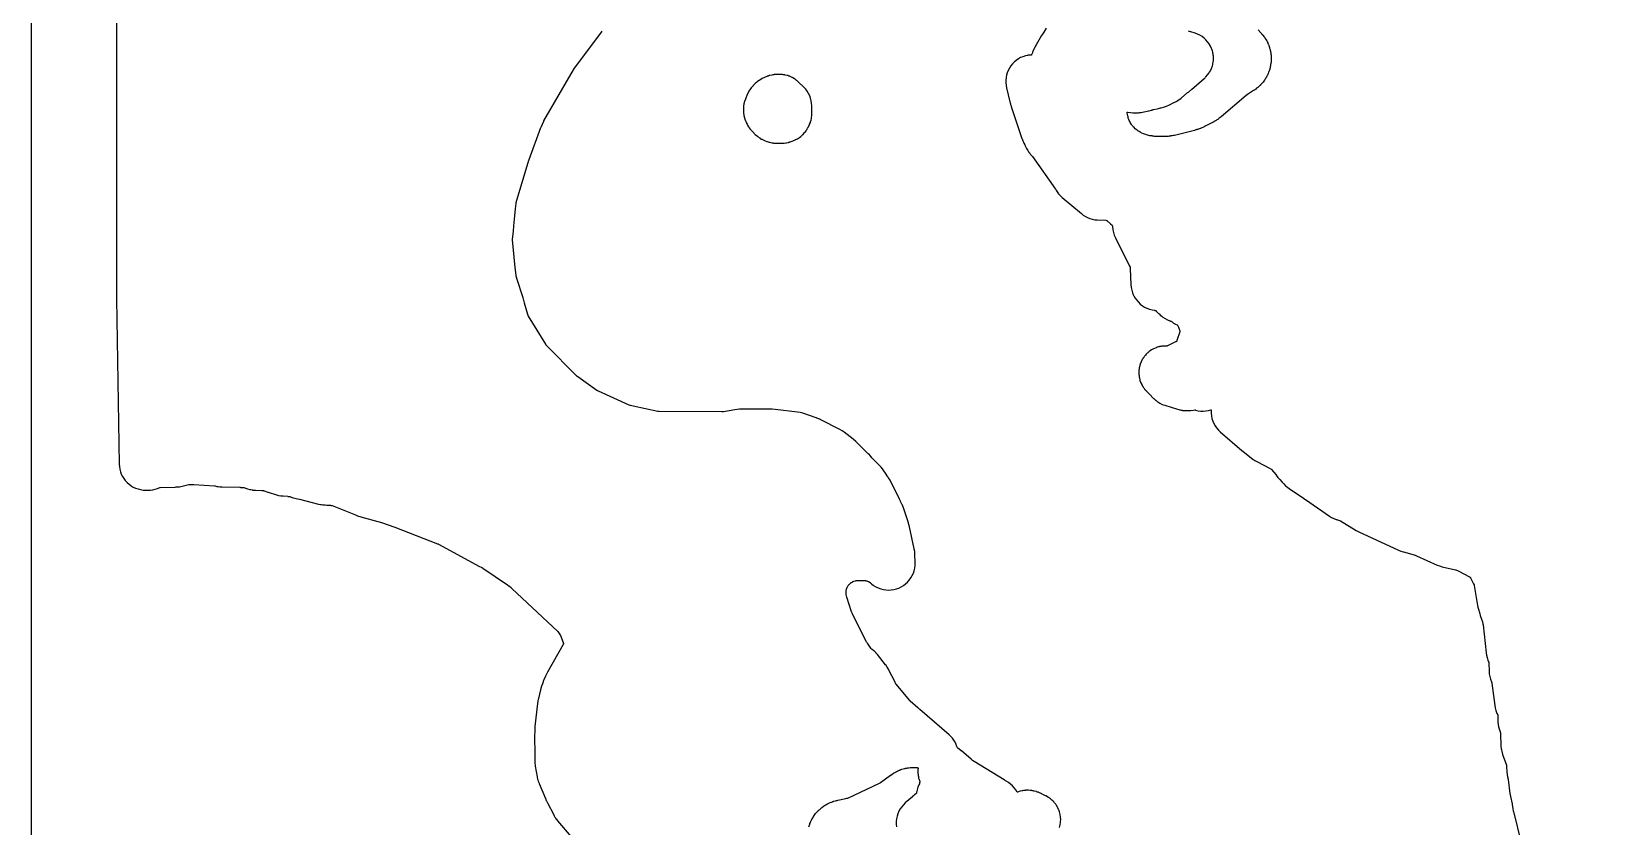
# Model space of a CAD drawing. Header units: millimetres. Extents: x 0 to 300, y 0 to 300.
# Drawn here: x 0 to 148.9, y 75 to 150 of the extents above; entities that cross this region are included whole.
import ezdxf

# ---------------------------------------------------------------- set-up
doc = ezdxf.new("R2010")
doc.units = ezdxf.units.MM
doc.layers.add('CUT', color=7, linetype='CONTINUOUS')

msp = doc.modelspace()

# ---------------------------------------------------------------- linework, layer by layer
at = {"layer": 'CUT'}
for points in [[(299.91, 299.94), (299.91, 0.06), (299.91, 0.05), (299.91, 0.02), (299.91, 0.01), (299.9, 0), (299.89, 0), (299.86, 0), (299.85, 0), (0.06, 0), (0.05, 0), (0.02, 0), (0.01, 0), (0.01, 0.01), (0, 0.01), (0, 0.02), (0, 0.05), (0, 0.06), (0, 299.94)], [(8, 174.72), (8.01, 134.12), (8.01, 134.11), (8.01, 124.84), (8.01, 124.8), (8.26, 109.22), (8.28, 108.98), (8.32, 108.74), (8.38, 108.5), (8.46, 108.28), (8.57, 108.06), (8.7, 107.85), (8.84, 107.66), (9.01, 107.48), (9.19, 107.32), (9.38, 107.17), (9.59, 107.05), (9.81, 106.95), (10.04, 106.87), (10.28, 106.81), (10.52, 106.77), (10.76, 106.76), (10.93, 106.76), (10.98, 106.76), (11.16, 106.77), (11.2, 106.77), (11.39, 106.8), (11.43, 106.8), (11.64, 106.85), (11.86, 106.92), (12.09, 107.01), (12.1, 107.01), (12.11, 107.01), (13.54, 107.05), (13.65, 107.06), (13.67, 107.06), (13.7, 107.06), (13.79, 107.07), (13.96, 107.08), (14.21, 107.13), (14.84, 107.28), (15.3, 107.28), (17.25, 107.17), (17.27, 107.17), (17.3, 107.16), (17.48, 107.11), (17.52, 107.11), (17.61, 107.09), (17.74, 107.07), (17.94, 107.06), (17.95, 107.06), (17.96, 107.06), (19.64, 107.03), (19.67, 107.03), (19.68, 107.03), (19.7, 107.02), (20.02, 107), (20.03, 107), (20.12, 106.97), (20.17, 106.95), (20.35, 106.89), (20.57, 106.83), (20.67, 106.81), (20.8, 106.78), (20.85, 106.78), (20.86, 106.77), (20.87, 106.77), (20.88, 106.77), (21.03, 106.76), (21.1, 106.75), (21.71, 106.72), (21.83, 106.72), (21.84, 106.72), (21.85, 106.72), (21.86, 106.72), (21.91, 106.7), (21.92, 106.7), (22.29, 106.58), (22.31, 106.57), (23.09, 106.32), (23.29, 106.27), (23.49, 106.23), (23.5, 106.23), (23.7, 106.21), (23.71, 106.21), (24.16, 106.18), (24.16, 106.17), (24.32, 106.16), (24.34, 106.16), (24.35, 106.16), (24.36, 106.16), (24.43, 106.14), (24.45, 106.13), (24.49, 106.11), (24.57, 106.07), (24.82, 105.99), (25.07, 105.94), (25.25, 105.92), (25.26, 105.92), (25.27, 105.92), (27.07, 105.45), (27.25, 105.42), (27.28, 105.41), (27.35, 105.4), (27.45, 105.38), (27.49, 105.38), (27.67, 105.36), (27.84, 105.35), (28.09, 105.33), (28.18, 105.33), (28.24, 105.32), (28.3, 105.31), (28.31, 105.31), (28.32, 105.31), (28.34, 105.3), (30.55, 104.42), (30.74, 104.34), (31.04, 104.24), (33.01, 103.72), (34.24, 103.28), (38.27, 101.71), (38.28, 101.71), (38.3, 101.7), (38.33, 101.69), (38.38, 101.66), (42.25, 99.57), (42.39, 99.5), (42.4, 99.5), (42.44, 99.48), (42.47, 99.46), (42.52, 99.44), (42.56, 99.41), (44.87, 97.82), (45.05, 97.72), (45.06, 97.71), (45.09, 97.67), (45.18, 97.6), (45.19, 97.59), (45.2, 97.58), (45.3, 97.48), (49.63, 93.43), (49.87, 93.05), (50.12, 92.4), (50.13, 92.39), (50.13, 92.38), (50.14, 92.35), (50.15, 92.32), (50.15, 92.31), (50.15, 92.3), (50.15, 92.29), (50.15, 92.28), (50.14, 92.27), (50.12, 92.22), (48.66, 89.61), (48.52, 89.33), (48.47, 89.21), (48.46, 89.19), (48.34, 88.96), (48.25, 88.72), (48.24, 88.69), (48.21, 88.59), (48.18, 88.5), (48.1, 88.29), (47.99, 87.94), (47.79, 87.12), (47.76, 87), (47.74, 86.92), (47.73, 86.87), (47.7, 86.65), (47.46, 84.48), (47.44, 84.21), (47.44, 83.92), (47.42, 83.71), (47.41, 83.47), (47.41, 83.46), (47.41, 83.41), (47.44, 82.03), (47.44, 81.47), (47.45, 81.28), (47.46, 81.25), (47.46, 81.24), (47.46, 81.22), (47.46, 81.2), (47.46, 81.19), (47.46, 81.11), (47.5, 80.74), (47.67, 79.74), (47.68, 79.71), (47.71, 79.52), (47.72, 79.51), (47.74, 79.43), (47.77, 79.31), (47.85, 79.12), (47.86, 79.11), (48.47, 77.67), (48.48, 77.64), (48.5, 77.58), (48.54, 77.49), (48.55, 77.45), (48.64, 77.27), (49.24, 76.13), (49.28, 76.05), (49.34, 75.93), (49.39, 75.85), (49.41, 75.82), (49.44, 75.78), (49.46, 75.75), (49.59, 75.57), (50.87, 74.06)], [(96.94, 74.95), (97, 75.19), (97.04, 75.44), (97.04, 75.45), (97.04, 75.51), (97.05, 75.69), (97.05, 75.7), (97.05, 75.71), (97.04, 75.93), (97, 76.18), (96.94, 76.42), (96.87, 76.6), (96.86, 76.62), (96.85, 76.65), (96.77, 76.81), (96.74, 76.87), (96.74, 76.88), (96.61, 77.09), (96.58, 77.13), (96.55, 77.17), (96.52, 77.21), (96.46, 77.28), (96.42, 77.33), (96.41, 77.34), (96.35, 77.41), (96.29, 77.47), (96.21, 77.54), (96.18, 77.57), (96.16, 77.58), (96.1, 77.63), (96.09, 77.64), (95.88, 77.79), (95.65, 77.92), (95.64, 77.92), (95.63, 77.93), (95.62, 77.94), (95.6, 77.95), (95.36, 78.07), (95.31, 78.09), (95.25, 78.12), (95.13, 78.18), (95.12, 78.19), (94.98, 78.25), (94.94, 78.27), (94.93, 78.27), (94.92, 78.28), (94.91, 78.28), (94.9, 78.28), (94.86, 78.29), (94.77, 78.32), (94.75, 78.33), (94.73, 78.34), (94.69, 78.35), (94.53, 78.39), (94.47, 78.4), (94.34, 78.42), (94.33, 78.43), (94.32, 78.43), (94.31, 78.43), (94.25, 78.44), (94.15, 78.45), (94.02, 78.46), (93.95, 78.46), (93.94, 78.46), (93.92, 78.46), (93.91, 78.46), (93.9, 78.46), (93.85, 78.46), (93.82, 78.46), (93.8, 78.46), (93.79, 78.46), (93.75, 78.46), (93.72, 78.45), (93.7, 78.45), (93.67, 78.45), (93.66, 78.45), (93.64, 78.45), (93.58, 78.44), (93.57, 78.44), (93.53, 78.43), (93.45, 78.42), (93.42, 78.41), (93.23, 78.37), (93.22, 78.37), (92.98, 78.29), (92.95, 78.27), (92.94, 78.27), (92.93, 78.28), (92.81, 78.49), (92.66, 78.69), (92.5, 78.88), (92.31, 79.05), (92.11, 79.2), (91.9, 79.33), (91.84, 79.36), (91.83, 79.36), (91.81, 79.37), (91.78, 79.39), (91.77, 79.4), (91.76, 79.41), (91.74, 79.42), (91.72, 79.43), (88.87, 81.17), (88.85, 81.18), (88.85, 81.19), (88.84, 81.19), (88.83, 81.2), (88.82, 81.21), (88.81, 81.21), (88.81, 81.22), (88.8, 81.22), (88.79, 81.23), (88.78, 81.24), (88.77, 81.24), (88.77, 81.25), (88.76, 81.25), (88.75, 81.26), (88.74, 81.27), (88.73, 81.28), (88.72, 81.28), (88.71, 81.29), (88.7, 81.3), (88.64, 81.36), (88.61, 81.39), (87.68, 82.17), (87.67, 82.18), (87.32, 82.47), (87.28, 82.51), (87.26, 82.55), (87.18, 82.77), (87.09, 82.98), (86.97, 83.17), (86.84, 83.36), (86.68, 83.53), (86.52, 83.69), (83.76, 86.07), (83.66, 86.16), (83.63, 86.19), (83.61, 86.21), (83.6, 86.22), (83.58, 86.24), (82.85, 86.87), (82.83, 86.89), (82.82, 86.91), (82.81, 86.92), (81.54, 88.45), (81.52, 88.47), (81.51, 88.48), (81.5, 88.49), (81.5, 88.5), (81.49, 88.51), (81.49, 88.52), (81.48, 88.54), (81.43, 88.64), (81.42, 88.65), (80.81, 89.86), (80.8, 89.87), (80.69, 90.08), (80.54, 90.28), (80.53, 90.29), (79.77, 91.25), (79.61, 91.43), (79.61, 91.44), (79.44, 91.6), (79.43, 91.61), (79.25, 91.74), (79.24, 91.75), (79.2, 91.77), (79.19, 91.78), (79.14, 91.83), (79.13, 91.85), (78.82, 92.32), (78.81, 92.33), (78.77, 92.39), (78.73, 92.44), (78.71, 92.48), (78.7, 92.5), (77.41, 95.09), (77.4, 95.1), (77.36, 95.21), (77.35, 95.24), (77.33, 95.29), (76.88, 96.68), (76.85, 96.78), (76.82, 96.92), (76.81, 96.96), (76.8, 97.02), (76.8, 97.03), (76.81, 97.03), (76.8, 97.12), (76.8, 97.13), (76.8, 97.14), (76.81, 97.18), (76.81, 97.2), (76.81, 97.26), (76.81, 97.27), (76.82, 97.33), (76.83, 97.39), (76.84, 97.41), (76.88, 97.52), (76.88, 97.53), (76.92, 97.62), (76.94, 97.65), (76.96, 97.69), (76.96, 97.7), (77.01, 97.76), (77.06, 97.84), (77.08, 97.86), (77.09, 97.87), (77.19, 97.97), (77.26, 98.03), (77.28, 98.04), (77.29, 98.05), (77.31, 98.06), (77.41, 98.12), (77.44, 98.14), (77.46, 98.15), (77.47, 98.16), (77.48, 98.16), (77.53, 98.18), (77.55, 98.18), (77.7, 98.22), (77.77, 98.24), (77.79, 98.24), (77.83, 98.24), (77.9, 98.24), (78.01, 98.25), (78.38, 98.25), (78.48, 98.25), (78.51, 98.24), (78.53, 98.24), (78.61, 98.23), (78.65, 98.23), (78.68, 98.22), (78.75, 98.2), (78.81, 98.18), (78.82, 98.18), (78.9, 98.15), (78.92, 98.14), (78.96, 98.12), (78.98, 98.1), (78.99, 98.1), (79.11, 98.01), (79.21, 97.93), (79.4, 97.78), (79.62, 97.65), (79.84, 97.54), (80.07, 97.45), (80.32, 97.39), (80.56, 97.35), (80.81, 97.34), (81.06, 97.35), (81.31, 97.39), (81.55, 97.45), (81.78, 97.53), (81.79, 97.53), (82.01, 97.64), (82.22, 97.77), (82.42, 97.92), (82.61, 98.09), (82.77, 98.28), (82.92, 98.48), (83.04, 98.7), (83.15, 98.92), (83.23, 99.16), (83.28, 99.4), (83.31, 99.65), (83.32, 99.9), (83.3, 100.73), (83.3, 100.74), (83.28, 100.97), (83.28, 100.98), (83.24, 101.2), (83.24, 101.21), (82.79, 103.29), (82.78, 103.32), (82.77, 103.35), (82.77, 103.36), (82.76, 103.41), (82.7, 103.62), (82.69, 103.68), (82.21, 105.1), (82.08, 105.42), (82.07, 105.44), (82.06, 105.45), (81.96, 105.64), (81.94, 105.68), (81.94, 105.69), (81.93, 105.72), (81.85, 105.9), (80.95, 107.7), (80.81, 107.93), (80.76, 107.99), (80.74, 108.03), (80.66, 108.15), (80.64, 108.17), (80.23, 108.76), (80.1, 108.93), (79.96, 109.09), (79.24, 109.82), (79.17, 109.9), (79.03, 110.06), (79.01, 110.08), (78.89, 110.19), (78.73, 110.33), (77.71, 111.36), (77.46, 111.58), (76.62, 112.23), (76.43, 112.36), (76.22, 112.48), (74.41, 113.4), (74.39, 113.41), (74.37, 113.42), (74.36, 113.43), (74.34, 113.44), (74.25, 113.48), (74.24, 113.48), (74.22, 113.49), (74.15, 113.52), (74.04, 113.56), (74.02, 113.57), (74.01, 113.57), (73.98, 113.58), (72.72, 114.01), (72.47, 114.08), (72.22, 114.12), (70.12, 114.37), (69.82, 114.39), (69.81, 114.39), (69.8, 114.39), (69.63, 114.39), (69.62, 114.39), (69.61, 114.39), (69.6, 114.39), (68.73, 114.39), (67.17, 114.38), (66.81, 114.38), (66.77, 114.38), (66.54, 114.37), (66.31, 114.34), (65.26, 114.14), (65.22, 114.13), (65.21, 114.13), (65.17, 114.13), (65.1, 114.13), (59.19, 114.16), (59.17, 114.16), (59.13, 114.17), (59.07, 114.18), (59.06, 114.18), (59.04, 114.18), (56.72, 114.68), (56.49, 114.73), (56.46, 114.73), (56.44, 114.74), (56.43, 114.74), (56.36, 114.77), (53.47, 116.08), (53.45, 116.09), (53.41, 116.11), (53.38, 116.12), (53.34, 116.14), (53.31, 116.16), (51.51, 117.45), (51.45, 117.49), (51.44, 117.5), (51.43, 117.51), (51.41, 117.53), (51.39, 117.55), (48.54, 120.43), (48.54, 120.44), (48.52, 120.46), (48.5, 120.48), (48.49, 120.5), (48.49, 120.51), (48.48, 120.52), (46.86, 123.17), (46.85, 123.18), (46.84, 123.2), (46.84, 123.22), (46.83, 123.23), (46.8, 123.32), (46.47, 124.4), (46.44, 124.58), (46.43, 124.64), (46.37, 124.88), (45.76, 126.73), (45.76, 126.74), (45.75, 126.77), (45.75, 126.78), (45.75, 126.79), (45.74, 126.82), (45.73, 126.84), (45.72, 126.87), (45.72, 126.88), (45.71, 126.9), (45.71, 126.91), (45.68, 126.98), (45.68, 126.99), (45.68, 127), (45.68, 127.02), (45.6, 127.76), (45.36, 130.35), (45.36, 130.36), (45.36, 130.37), (45.36, 130.4), (45.44, 131.18), (45.49, 131.69), (45.58, 132.64), (45.64, 133.3), (45.69, 133.78), (45.69, 133.79), (45.7, 133.86), (45.71, 133.89), (46.9, 137.89), (46.91, 137.92), (46.92, 137.93), (46.92, 137.94), (48.03, 140.94), (48.05, 141), (48.3, 141.56), (48.31, 141.57), (51.11, 146.39), (51.11, 146.4), (51.12, 146.41), (51.14, 146.44), (53.75, 149.96), (53.8, 150.03)], [(95.67, 150.33), (95.45, 149.96), (95.32, 149.75), (95.24, 149.62), (95.11, 149.4), (94.72, 148.76), (94.72, 148.75), (94.72, 148.74), (94.67, 148.65), (94.66, 148.63), (94.65, 148.61), (94.63, 148.59), (94.56, 148.44), (94.56, 148.43), (94.54, 148.41), (94.43, 148.13), (94.4, 148.07), (94.39, 148.03), (94.38, 148.01), (94.37, 147.98), (94.32, 147.86), (94.3, 147.83), (94.29, 147.81), (94.29, 147.8), (94.28, 147.8), (94.28, 147.79), (94.27, 147.79), (94.17, 147.79), (94.06, 147.77), (94.05, 147.77), (94.03, 147.76), (94, 147.76), (93.98, 147.76), (93.95, 147.76), (93.92, 147.75), (93.72, 147.71), (93.48, 147.63), (93.26, 147.54), (93.05, 147.42), (92.85, 147.28), (92.66, 147.12), (92.49, 146.95), (92.34, 146.76), (92.21, 146.56), (92.09, 146.34), (92, 146.12), (91.93, 145.89), (91.9, 145.69), (91.89, 145.65), (91.86, 145.41), (91.86, 145.16), (91.89, 144.94), (91.89, 144.92), (91.93, 144.68), (92.26, 143.36), (92.27, 143.31), (92.28, 143.28), (92.3, 143.2), (92.31, 143.16), (92.31, 143.15), (92.32, 143.14), (92.32, 143.13), (92.32, 143.11), (92.34, 143.05), (92.36, 142.99), (92.38, 142.94), (92.38, 142.93), (92.38, 142.92), (93.39, 139.92), (93.4, 139.89), (93.4, 139.88), (93.47, 139.69), (93.53, 139.57), (93.58, 139.47), (93.66, 139.31), (93.69, 139.26), (93.7, 139.24), (93.83, 138.97), (93.94, 138.78), (93.99, 138.71), (94.01, 138.68), (94.02, 138.66), (94.03, 138.64), (94.05, 138.61), (94.06, 138.6), (94.07, 138.59), (94.08, 138.58), (94.1, 138.56), (94.13, 138.52), (94.21, 138.41), (94.38, 138.21), (96.54, 135.14), (96.58, 135.09), (96.62, 135.04), (96.71, 134.89), (96.85, 134.69), (97.01, 134.51), (97.19, 134.35), (98.99, 132.83), (99.17, 132.69), (99.37, 132.56), (99.58, 132.46), (99.8, 132.37), (100.02, 132.31), (100.25, 132.26), (100.49, 132.24), (101.29, 132.21), (101.35, 132.2), (101.36, 132.2), (101.38, 132.19), (101.39, 132.19), (101.4, 132.18), (101.41, 132.18), (101.44, 132.16), (101.73, 131.88), (101.91, 131.74), (101.92, 131.66), (101.97, 131.31), (102.02, 131.05), (102.1, 130.79), (102.2, 130.55), (103.49, 127.95), (103.58, 127.8), (103.59, 127.78), (103.59, 127.77), (103.6, 127.76), (103.6, 127.74), (103.6, 127.73), (103.6, 127.68), (103.6, 127.63), (103.66, 126.14), (103.69, 125.88), (103.74, 125.62), (103.82, 125.36), (103.92, 125.12), (103.94, 125.08), (104.07, 124.87), (104.21, 124.66), (104.37, 124.47), (104.55, 124.3), (104.75, 124.15), (104.96, 124.02), (105.18, 123.91), (105.42, 123.82), (105.66, 123.76), (105.9, 123.72), (105.93, 123.71), (105.94, 123.71), (105.95, 123.71), (106, 123.69), (106.01, 123.69), (106.04, 123.66), (106.05, 123.64), (106.08, 123.61), (106.27, 123.41), (106.32, 123.37), (106.46, 123.23), (106.49, 123.21), (106.51, 123.2), (106.56, 123.16), (106.57, 123.16), (106.57, 123.15), (106.68, 123.06), (106.88, 122.93), (107.1, 122.82), (107.32, 122.74), (107.38, 122.72), (107.41, 122.7), (107.45, 122.68), (107.48, 122.65), (107.49, 122.65), (107.54, 122.62), (107.68, 122.52), (107.87, 122.41), (108.02, 122.34), (108.04, 122.33), (108.06, 122.32), (108.06, 122.31), (108.07, 122.31), (108.1, 122.24), (108.14, 122.14), (108.16, 122.09), (108.17, 122.07), (108.18, 122.03), (108.19, 122), (108.21, 121.97), (108.22, 121.94), (108.24, 121.89), (108.24, 121.88), (108.24, 121.87), (108.25, 121.86), (108.25, 121.85), (108.26, 121.84), (108.26, 121.83), (108.27, 121.82), (108.27, 121.81), (108.27, 121.8), (108.28, 121.77), (108.28, 121.76), (108.28, 121.75), (108.28, 121.74), (108.27, 121.73), (108.27, 121.71), (108.27, 121.69), (108, 120.87), (107.99, 120.84), (107.98, 120.82), (107.98, 120.81), (107.97, 120.79), (107.96, 120.78), (107.91, 120.76), (107.86, 120.73), (107.13, 120.38), (107.1, 120.37), (107.08, 120.36), (107.06, 120.35), (107.05, 120.35), (107.02, 120.35), (106.82, 120.35), (106.77, 120.35), (106.58, 120.33), (106.52, 120.32), (106.37, 120.29), (106.36, 120.29), (106.35, 120.28), (106.34, 120.28), (106.33, 120.28), (106.28, 120.27), (106.15, 120.23), (106.11, 120.22), (106.09, 120.21), (106.08, 120.2), (106.05, 120.19), (106.04, 120.19), (105.89, 120.13), (105.81, 120.1), (105.67, 120.02), (105.6, 119.98), (105.47, 119.89), (105.39, 119.84), (105.29, 119.75), (105.28, 119.74), (105.27, 119.73), (105.26, 119.72), (105.25, 119.71), (105.2, 119.68), (105.1, 119.57), (105.03, 119.5), (104.97, 119.42), (104.95, 119.39), (104.9, 119.32), (104.88, 119.3), (104.87, 119.28), (104.84, 119.24), (104.81, 119.2), (104.8, 119.19), (104.79, 119.17), (104.78, 119.15), (104.74, 119.09), (104.7, 119.01), (104.69, 118.99), (104.67, 118.95), (104.63, 118.87), (104.62, 118.84), (104.61, 118.81), (104.6, 118.8), (104.59, 118.78), (104.59, 118.77), (104.58, 118.74), (104.57, 118.73), (104.57, 118.72), (104.54, 118.64), (104.53, 118.6), (104.52, 118.56), (104.51, 118.54), (104.51, 118.52), (104.5, 118.49), (104.5, 118.48), (104.49, 118.47), (104.47, 118.4), (104.45, 118.3), (104.43, 118.16), (104.42, 118.08), (104.42, 118.07), (104.42, 118.05), (104.41, 117.91), (104.41, 117.84), (104.41, 117.83), (104.41, 117.8), (104.41, 117.79), (104.42, 117.79), (104.42, 117.78), (104.42, 117.77), (104.42, 117.75), (104.42, 117.69), (104.42, 117.66), (104.42, 117.64), (104.42, 117.61), (104.43, 117.6), (104.43, 117.59), (104.43, 117.58), (104.43, 117.56), (104.43, 117.53), (104.44, 117.47), (104.45, 117.42), (104.45, 117.41), (104.45, 117.4), (104.46, 117.39), (104.46, 117.37), (104.46, 117.36), (104.46, 117.35), (104.47, 117.31), (104.5, 117.17), (104.52, 117.11), (104.58, 116.94), (104.6, 116.89), (104.68, 116.71), (104.7, 116.68), (104.71, 116.67), (104.73, 116.64), (104.74, 116.61), (104.75, 116.59), (104.76, 116.59), (104.76, 116.58), (104.77, 116.56), (104.79, 116.52), (104.81, 116.5), (104.82, 116.48), (104.83, 116.46), (104.87, 116.4), (104.95, 116.29), (104.97, 116.27), (104.98, 116.25), (105.04, 116.19), (105.08, 116.15), (105.12, 116.11), (105.12, 116.1), (105.13, 116.09), (105.42, 115.8), (105.8, 115.41), (105.81, 115.4), (105.82, 115.4), (105.83, 115.39), (105.86, 115.36), (105.98, 115.24), (106, 115.23), (106.18, 115.09), (106.2, 115.08), (106.39, 114.96), (106.61, 114.85), (106.62, 114.85), (106.85, 114.76), (108.07, 114.38), (108.17, 114.35), (108.25, 114.33), (108.27, 114.33), (108.29, 114.33), (108.31, 114.32), (108.41, 114.3), (108.43, 114.3), (108.44, 114.3), (108.45, 114.3), (108.46, 114.29), (108.48, 114.29), (108.49, 114.29), (108.51, 114.29), (108.52, 114.29), (108.54, 114.28), (108.56, 114.28), (108.59, 114.28), (108.63, 114.28), (108.64, 114.28), (108.65, 114.28), (108.65, 114.27), (108.66, 114.27), (108.67, 114.27), (108.69, 114.27), (108.74, 114.27), (108.89, 114.26), (109.01, 114.26), (109.09, 114.26), (109.14, 114.26), (109.18, 114.26), (109.21, 114.27), (109.24, 114.27), (109.33, 114.27), (109.58, 114.3), (109.7, 114.33), (109.71, 114.33), (109.72, 114.33), (109.77, 114.31), (110.01, 114.25), (110.25, 114.22), (110.49, 114.21), (110.74, 114.23), (110.98, 114.26), (111.21, 114.33), (111.24, 114.34), (111.23, 114.26), (111.23, 114.01), (111.26, 113.76), (111.31, 113.51), (111.38, 113.27), (111.48, 113.04), (111.6, 112.83), (111.75, 112.62), (111.91, 112.43), (112.09, 112.26), (114.11, 110.5), (114.24, 110.39), (115.16, 109.69), (115.34, 109.56), (115.53, 109.45), (116.79, 108.81), (116.85, 108.77), (116.86, 108.77), (116.87, 108.77), (116.89, 108.74), (116.91, 108.72), (117.33, 108.25), (117.35, 108.23), (117.35, 108.22), (117.37, 108.18), (117.52, 107.95), (117.7, 107.75), (117.92, 107.52), (118.07, 107.36), (118.1, 107.34), (118.25, 107.18), (118.42, 107.05), (118.46, 107.02), (118.58, 106.93), (119.93, 106), (120.05, 105.92), (120.06, 105.91), (120.08, 105.9), (120.13, 105.87), (122.38, 104.31), (122.58, 104.19), (122.79, 104.08), (123.01, 104), (123.04, 103.99), (123.09, 103.98), (123.14, 103.96), (123.15, 103.96), (123.33, 103.9), (123.4, 103.88), (123.42, 103.87), (124.91, 102.96), (125.16, 102.83), (128.91, 101.09), (129.13, 101), (129.35, 100.93), (129.36, 100.93), (130.38, 100.65), (130.44, 100.63), (130.47, 100.62), (130.54, 100.59), (130.59, 100.57), (130.61, 100.56), (132.54, 99.7), (132.77, 99.61), (133, 99.54), (134.26, 99.26), (134.28, 99.25), (134.3, 99.24), (134.51, 99.16), (135.58, 98.58), (135.62, 98.56), (135.63, 98.55), (135.65, 98.54), (135.68, 98.53), (135.69, 98.52), (135.69, 98.5), (135.75, 98.37), (135.97, 97.93), (136.02, 97.83), (136.04, 97.77), (136.34, 95.89), (136.38, 95.71), (136.43, 95.53), (136.54, 95.21), (136.55, 95.18), (136.55, 95.16), (136.56, 95.12), (136.61, 94.94), (136.73, 94.59), (136.82, 94.33), (136.82, 94.31), (136.83, 94.28), (136.84, 94.23), (136.85, 94.21), (136.85, 94.2), (136.86, 94.15), (136.87, 94.07), (137.15, 91.43), (137.19, 91.19), (137.25, 90.97), (137.33, 90.74), (137.39, 90.58), (137.4, 90.57), (137.41, 90.53), (137.43, 90.49), (137.43, 90.48), (137.43, 90.47), (137.43, 90.42), (137.45, 89.72), (137.45, 89.7), (137.45, 89.66), (137.46, 89.44), (137.51, 89.18), (137.57, 88.92), (137.67, 88.68), (137.67, 88.67), (137.68, 88.64), (137.69, 88.62), (137.7, 88.57), (137.97, 86.44), (138.01, 86.22), (138.07, 85.99), (138.15, 85.78), (138.18, 85.71), (138.19, 85.69), (138.23, 85.6), (138.25, 85.56), (138.25, 85.54), (138.25, 85.53), (138.25, 85.52), (138.25, 85.43), (138.27, 84.89), (138.29, 84.67), (138.33, 84.45), (138.38, 84.24), (138.45, 84.06), (138.46, 84.03), (138.46, 84.02), (138.48, 83.99), (138.48, 83.98), (138.49, 83.96), (138.49, 83.95), (138.5, 83.9), (138.51, 83.88), (138.52, 83.85), (138.52, 83.84), (138.52, 83.82), (138.56, 82.63), (138.56, 82.62), (138.58, 82.36), (138.58, 82.35), (138.6, 82.29), (138.64, 82.1), (138.64, 82.09), (138.66, 82.02), (138.71, 81.84), (138.73, 81.79), (138.73, 81.78), (138.74, 81.75), (138.8, 81.59), (139.05, 80.92), (139.06, 80.92), (139.06, 80.91), (139.06, 80.9), (139.06, 80.89), (139.07, 80.87), (139.07, 80.84), (139.07, 80.82), (139.07, 80.74), (139.1, 80.18), (139.13, 79.95), (139.17, 79.73), (139.23, 79.51), (139.24, 79.49), (139.24, 79.48), (139.4, 78.16), (139.45, 77.88), (139.61, 77.17), (139.63, 77.1), (139.68, 76.74), (139.68, 76.73), (139.72, 76.5), (139.73, 76.46), (140.46, 73.5)], [(115.65, 150.18), (115.93, 149.88), (115.95, 149.85), (115.97, 149.83), (115.99, 149.8), (116.02, 149.77), (116.04, 149.75), (116.05, 149.73), (116.07, 149.71), (116.08, 149.7), (116.14, 149.63), (116.21, 149.55), (116.24, 149.49), (116.26, 149.47), (116.27, 149.45), (116.28, 149.44), (116.28, 149.43), (116.29, 149.42), (116.31, 149.38), (116.33, 149.36), (116.38, 149.29), (116.4, 149.26), (116.42, 149.22), (116.47, 149.13), (116.51, 149.05), (116.52, 149.03), (116.56, 148.94), (116.58, 148.89), (116.6, 148.84), (116.62, 148.8), (116.63, 148.79), (116.66, 148.72), (116.66, 148.71), (116.66, 148.7), (116.67, 148.68), (116.68, 148.66), (116.69, 148.61), (116.7, 148.57), (116.71, 148.54), (116.72, 148.52), (116.72, 148.49), (116.73, 148.49), (116.73, 148.48), (116.74, 148.44), (116.77, 148.37), (116.8, 148.26), (116.82, 148.14), (116.83, 148.08), (116.85, 147.98), (116.85, 147.96), (116.87, 147.88), (116.88, 147.76), (116.89, 147.64), (116.89, 147.36), (116.89, 147.27), (116.88, 147.14), (116.86, 146.99), (116.84, 146.9), (116.84, 146.89), (116.84, 146.88), (116.84, 146.87), (116.83, 146.84), (116.83, 146.82), (116.82, 146.75), (116.81, 146.72), (116.81, 146.68), (116.8, 146.66), (116.78, 146.57), (116.72, 146.37), (116.7, 146.3), (116.66, 146.21), (116.66, 146.19), (116.65, 146.16), (116.61, 146.05), (116.56, 145.94), (116.54, 145.9), (116.51, 145.85), (116.51, 145.84), (116.5, 145.83), (116.49, 145.81), (116.48, 145.79), (116.46, 145.74), (116.44, 145.71), (116.42, 145.68), (116.41, 145.66), (116.4, 145.63), (116.37, 145.58), (116.36, 145.57), (116.35, 145.55), (116.34, 145.54), (116.32, 145.51), (116.3, 145.48), (116.3, 145.47), (116.27, 145.43), (116.26, 145.41), (116.19, 145.31), (116.12, 145.22), (116.05, 145.15), (116.02, 145.11), (116.01, 145.1), (115.96, 145.05), (115.92, 145), (115.89, 144.97), (115.88, 144.95), (115.87, 144.94), (115.86, 144.93), (115.78, 144.87), (115.73, 144.82), (115.64, 144.74), (115.57, 144.69), (115.55, 144.67), (115.54, 144.67), (115.52, 144.65), (115.44, 144.58), (115.43, 144.58), (115.38, 144.54), (115.35, 144.52), (115.31, 144.49), (115.3, 144.49), (115.23, 144.44), (114.66, 144.07), (114.53, 143.97), (112.16, 141.96), (112.09, 141.9), (112, 141.82), (111.86, 141.72), (111.78, 141.67), (111.72, 141.64), (111.71, 141.63), (111.7, 141.63), (111.69, 141.62), (111.59, 141.55), (111.49, 141.49), (111.45, 141.47), (111.36, 141.42), (111.3, 141.39), (110.61, 141.06), (110.58, 141.04), (110.57, 141.04), (110.56, 141.03), (110.5, 141), (110.46, 140.97), (110.35, 140.92), (110.23, 140.87), (110.19, 140.86), (110.11, 140.83), (110.04, 140.8), (109.96, 140.78), (109.88, 140.76), (109.83, 140.74), (109.82, 140.74), (109.8, 140.73), (109.67, 140.68), (107.76, 140.21), (107.67, 140.2), (107.55, 140.18), (107.52, 140.17), (107.45, 140.16), (107.42, 140.16), (107.39, 140.15), (107.28, 140.13), (107.17, 140.12), (107.16, 140.12), (107.04, 140.11), (106.94, 140.11), (106.11, 140.11), (105.99, 140.12), (105.9, 140.12), (105.79, 140.13), (105.72, 140.15), (105.69, 140.15), (105.66, 140.16), (105.63, 140.16), (105.58, 140.16), (105.45, 140.18), (105.34, 140.21), (105.22, 140.24), (105.13, 140.26), (105.07, 140.28), (104.95, 140.32), (104.85, 140.36), (104.69, 140.43), (104.63, 140.46), (104.61, 140.47), (104.53, 140.51), (104.43, 140.57), (104.33, 140.63), (104.24, 140.69), (104.15, 140.76), (104.06, 140.84), (103.96, 140.94), (103.88, 141.03), (103.83, 141.09), (103.76, 141.18), (103.73, 141.23), (103.66, 141.33), (103.6, 141.43), (103.55, 141.52), (103.5, 141.63), (103.46, 141.72), (103.42, 141.83), (103.39, 141.95), (103.36, 142.07), (103.33, 142.19), (103.32, 142.31), (103.32, 142.41), (103.37, 142.4), (103.38, 142.4), (103.63, 142.36), (103.64, 142.36), (103.86, 142.35), (103.89, 142.35), (103.9, 142.35), (103.98, 142.35), (104.3, 142.35), (104.31, 142.35), (104.32, 142.35), (104.39, 142.35), (104.46, 142.36), (104.54, 142.36), (104.58, 142.37), (104.6, 142.37), (104.61, 142.37), (104.62, 142.37), (104.76, 142.39), (104.89, 142.42), (104.9, 142.42), (104.92, 142.42), (105.21, 142.49), (105.32, 142.52), (105.4, 142.54), (105.6, 142.59), (105.64, 142.6), (105.65, 142.61), (105.66, 142.61), (105.69, 142.62), (105.7, 142.62), (105.74, 142.63), (105.77, 142.64), (105.8, 142.65), (106.13, 142.73), (106.26, 142.76), (106.47, 142.81), (106.52, 142.82), (106.73, 142.87), (107.02, 142.96), (107.3, 143.08), (107.71, 143.3), (107.73, 143.31), (107.75, 143.32), (107.92, 143.41), (107.94, 143.42), (107.95, 143.42), (108.01, 143.45), (108.12, 143.52), (108.13, 143.53), (108.14, 143.54), (108.15, 143.54), (108.17, 143.56), (108.18, 143.56), (108.19, 143.57), (108.41, 143.73), (109.01, 144.24), (109.08, 144.3), (109.41, 144.57), (109.59, 144.73), (110.57, 145.56), (110.62, 145.61), (110.63, 145.62), (110.66, 145.65), (110.7, 145.69), (110.74, 145.72), (110.74, 145.73), (110.9, 145.91), (111.04, 146.1), (111.08, 146.17), (111.09, 146.18), (111.17, 146.31), (111.27, 146.53), (111.35, 146.76), (111.38, 146.88), (111.39, 146.93), (111.39, 146.94), (111.4, 146.99), (111.42, 147.12), (111.42, 147.13), (111.43, 147.15), (111.43, 147.17), (111.44, 147.23), (111.45, 147.47), (111.44, 147.71), (111.43, 147.73), (111.43, 147.74), (111.42, 147.79), (111.41, 147.87), (111.4, 147.95), (111.39, 147.98), (111.38, 148.02), (111.38, 148.04), (111.38, 148.05), (111.35, 148.19), (111.29, 148.35), (111.27, 148.39), (111.26, 148.41), (111.16, 148.63), (111.15, 148.64), (111.14, 148.66), (111.14, 148.67), (111.13, 148.69), (111.04, 148.84), (110.9, 149.03), (110.9, 149.04), (110.74, 149.21), (110.74, 149.22), (110.56, 149.38), (110.37, 149.53), (110.17, 149.65), (109.95, 149.76), (109.72, 149.85), (109.31, 149.98), (109.29, 149.99), (109.1, 150.04)], [(73.3, 75.01), (73.33, 75.11), (73.35, 75.18), (73.39, 75.27), (73.39, 75.29), (73.4, 75.32), (73.44, 75.43), (73.49, 75.54), (73.51, 75.58), (73.54, 75.63), (73.54, 75.64), (73.55, 75.65), (73.56, 75.67), (73.57, 75.69), (73.59, 75.74), (73.61, 75.77), (73.63, 75.8), (73.64, 75.82), (73.65, 75.85), (73.69, 75.9), (73.69, 75.91), (73.7, 75.93), (73.71, 75.94), (73.73, 75.97), (73.75, 76), (73.75, 76.01), (73.78, 76.05), (73.79, 76.07), (73.86, 76.17), (73.93, 76.26), (74, 76.33), (74.03, 76.37), (74.04, 76.38), (74.09, 76.43), (74.13, 76.48), (74.16, 76.51), (74.17, 76.53), (74.18, 76.54), (74.19, 76.55), (74.27, 76.61), (74.32, 76.66), (74.41, 76.74), (74.49, 76.8), (74.5, 76.81), (74.51, 76.82), (74.52, 76.82), (74.61, 76.9), (74.69, 76.96), (74.78, 77.02), (74.83, 77.05), (74.88, 77.08), (74.89, 77.08), (74.92, 77.1), (74.94, 77.11), (74.96, 77.12), (74.98, 77.14), (74.99, 77.14), (75.01, 77.15), (75.05, 77.17), (75.08, 77.19), (75.09, 77.19), (75.11, 77.2), (75.17, 77.24), (75.3, 77.3), (75.4, 77.34), (75.43, 77.35), (75.51, 77.38), (75.55, 77.4), (75.58, 77.41), (75.61, 77.42), (75.66, 77.43), (75.8, 77.47), (75.91, 77.5), (75.92, 77.5), (75.93, 77.5), (75.97, 77.51), (76.02, 77.53), (76.79, 77.68), (76.88, 77.7), (76.96, 77.73), (79.97, 79.14), (80.01, 79.16), (80.05, 79.19), (80.99, 79.87), (81.02, 79.89), (81.15, 79.99), (81.23, 80.04), (81.3, 80.08), (81.32, 80.09), (81.33, 80.09), (81.41, 80.14), (81.42, 80.15), (81.43, 80.15), (81.46, 80.17), (81.52, 80.2), (81.54, 80.21), (81.56, 80.22), (81.59, 80.24), (81.65, 80.27), (81.69, 80.29), (81.72, 80.3), (81.77, 80.33), (81.79, 80.33), (81.81, 80.34), (81.82, 80.35), (81.85, 80.36), (81.87, 80.37), (81.88, 80.37), (81.91, 80.38), (81.92, 80.39), (81.94, 80.4), (81.95, 80.4), (81.97, 80.41), (82, 80.42), (82.01, 80.42), (82.06, 80.44), (82.19, 80.49), (82.31, 80.51), (82.37, 80.52), (82.42, 80.53), (82.53, 80.55), (82.64, 80.57), (82.75, 80.59), (82.87, 80.6), (82.99, 80.61), (83.09, 80.61), (83.29, 80.61), (83.38, 80.61), (83.51, 80.6), (83.54, 80.59), (83.59, 80.59), (83.59, 80.58), (83.57, 80.35), (83.57, 80.34), (83.57, 80.3), (83.57, 80.1), (83.59, 79.89), (83.6, 79.88), (83.6, 79.87), (83.6, 79.86), (83.6, 79.85), (83.6, 79.84), (83.6, 79.83), (83.61, 79.82), (83.62, 79.8), (83.62, 79.78), (83.65, 79.62), (83.65, 79.6), (83.66, 79.58), (83.69, 79.48), (83.72, 79.39), (83.72, 79.38), (83.74, 79.33), (83.74, 79.32), (83.75, 79.31), (83.75, 79.29), (83.75, 79.27), (83.75, 79.26), (83.75, 79.25), (83.75, 79.23), (83.74, 79.21), (83.74, 79.19), (83.74, 79.16), (83.74, 79.12), (83.74, 79.11), (83.73, 79.08), (83.73, 79.07), (83.72, 79.06), (83.68, 78.98), (83.58, 78.75), (83.51, 78.51), (83.51, 78.5), (83.47, 78.35), (83.45, 78.27), (83.45, 78.25), (83.44, 78.2), (83.43, 78.19), (83.43, 78.18), (83.41, 78.16), (83.38, 78.13), (83.25, 78.02), (83.24, 78.01), (83.22, 77.99), (83.2, 77.97), (83.17, 77.94), (83.08, 77.86), (83.07, 77.85), (82.39, 77.28), (82.21, 77.1), (82.05, 76.91), (81.9, 76.7), (81.78, 76.48), (81.68, 76.25), (81.61, 76.01), (81.56, 75.76), (81.53, 75.51), (81.53, 75.26), (81.56, 75)]]:
    msp.add_lwpolyline(points, dxfattribs=at)
msp.add_lwpolyline([(73.17, 140.88), (73.19, 140.92), (73.21, 140.96), (73.22, 140.97), (73.23, 140.98), (73.24, 141), (73.25, 141.03), (73.35, 141.23), (73.36, 141.27), (73.44, 141.44), (73.45, 141.47), (73.45, 141.48), (73.46, 141.52), (73.47, 141.54), (73.48, 141.56), (73.51, 141.66), (73.51, 141.69), (73.53, 141.79), (73.55, 141.89), (73.56, 141.91), (73.58, 142.1), (73.58, 142.12), (73.58, 142.13), (73.59, 142.35), (73.58, 143), (73.56, 143.24), (73.52, 143.48), (73.46, 143.72), (73.38, 143.95), (73.27, 144.17), (73.14, 144.37), (73, 144.57), (72.83, 144.75), (72.33, 145.24), (72.15, 145.4), (72.14, 145.4), (72, 145.5), (71.95, 145.54), (71.94, 145.55), (71.78, 145.64), (71.74, 145.66), (71.73, 145.67), (71.72, 145.67), (71.53, 145.76), (71.49, 145.78), (71.41, 145.81), (71.3, 145.85), (71.25, 145.86), (71.06, 145.9), (71.05, 145.9), (71.03, 145.91), (71.01, 145.91), (71, 145.91), (70.97, 145.91), (70.91, 145.92), (70.89, 145.92), (70.86, 145.93), (70.82, 145.94), (70.76, 145.94), (70.58, 145.95), (70.51, 145.95), (70.27, 145.95), (70.03, 145.94), (69.98, 145.93), (69.97, 145.93), (69.95, 145.92), (69.93, 145.92), (69.91, 145.92), (69.89, 145.92), (69.8, 145.9), (69.62, 145.86), (69.56, 145.85), (69.52, 145.83), (69.5, 145.82), (69.47, 145.81), (69.41, 145.79), (69.38, 145.78), (69.36, 145.78), (69.34, 145.77), (69.11, 145.68), (68.89, 145.57), (68.66, 145.43), (68.61, 145.39), (68.44, 145.28), (68.4, 145.24), (68.24, 145.1), (68.21, 145.07), (68.05, 144.91), (68.03, 144.89), (68.02, 144.88), (68, 144.85), (67.96, 144.8), (67.92, 144.76), (67.88, 144.72), (67.87, 144.7), (67.73, 144.52), (67.72, 144.5), (67.7, 144.48), (67.68, 144.44), (67.67, 144.42), (67.67, 144.41), (67.65, 144.38), (67.6, 144.3), (67.59, 144.29), (67.49, 144.07), (67.31, 143.63), (67.23, 143.41), (67.17, 143.19), (67.14, 142.96), (67.14, 142.94), (67.14, 142.92), (67.14, 142.91), (67.13, 142.9), (67.13, 142.88), (67.13, 142.84), (67.13, 142.81), (67.13, 142.78), (67.12, 142.73), (67.12, 142.69), (67.12, 142.64), (67.12, 142.58), (67.13, 142.34), (67.17, 142.12), (67.17, 142.1), (67.22, 141.88), (67.22, 141.87), (67.3, 141.65), (67.3, 141.64), (67.32, 141.6), (67.33, 141.58), (67.34, 141.55), (67.39, 141.42), (67.47, 141.26), (67.52, 141.19), (67.61, 141.03), (67.64, 140.98), (67.65, 140.97), (67.66, 140.96), (67.68, 140.93), (67.76, 140.81), (67.8, 140.77), (67.94, 140.61), (67.97, 140.58), (68.24, 140.31), (68.44, 140.13), (68.45, 140.12), (68.66, 139.98), (68.68, 139.96), (68.84, 139.87), (68.89, 139.84), (68.93, 139.82), (69.11, 139.73), (69.16, 139.71), (69.33, 139.64), (69.37, 139.63), (69.56, 139.56), (69.58, 139.56), (69.79, 139.51), (69.8, 139.51), (69.91, 139.5), (69.96, 139.49), (69.97, 139.49), (70, 139.48), (70.02, 139.48), (70.03, 139.48), (70.24, 139.47), (70.27, 139.47), (70.76, 139.47), (70.98, 139.48), (71.11, 139.5), (71.2, 139.51), (71.37, 139.55), (71.42, 139.56), (71.44, 139.57), (71.46, 139.58), (71.5, 139.59), (71.54, 139.6), (71.62, 139.62), (71.63, 139.63), (71.83, 139.71), (71.86, 139.72), (72.03, 139.8), (72.04, 139.81), (72.23, 139.9), (72.41, 140.01), (72.53, 140.11), (72.58, 140.15), (72.74, 140.29), (72.74, 140.3), (72.75, 140.3), (72.75, 140.31), (72.9, 140.47), (72.93, 140.5), (72.93, 140.51), (72.94, 140.52), (72.94, 140.53), (72.95, 140.54), (72.96, 140.55), (72.97, 140.56), (73.03, 140.64), (73.07, 140.71), (73.09, 140.74), (73.1, 140.75), (73.1, 140.76), (73.13, 140.8), (73.15, 140.83)], close=True, dxfattribs=at)

doc.saveas('drawing.dxf')
